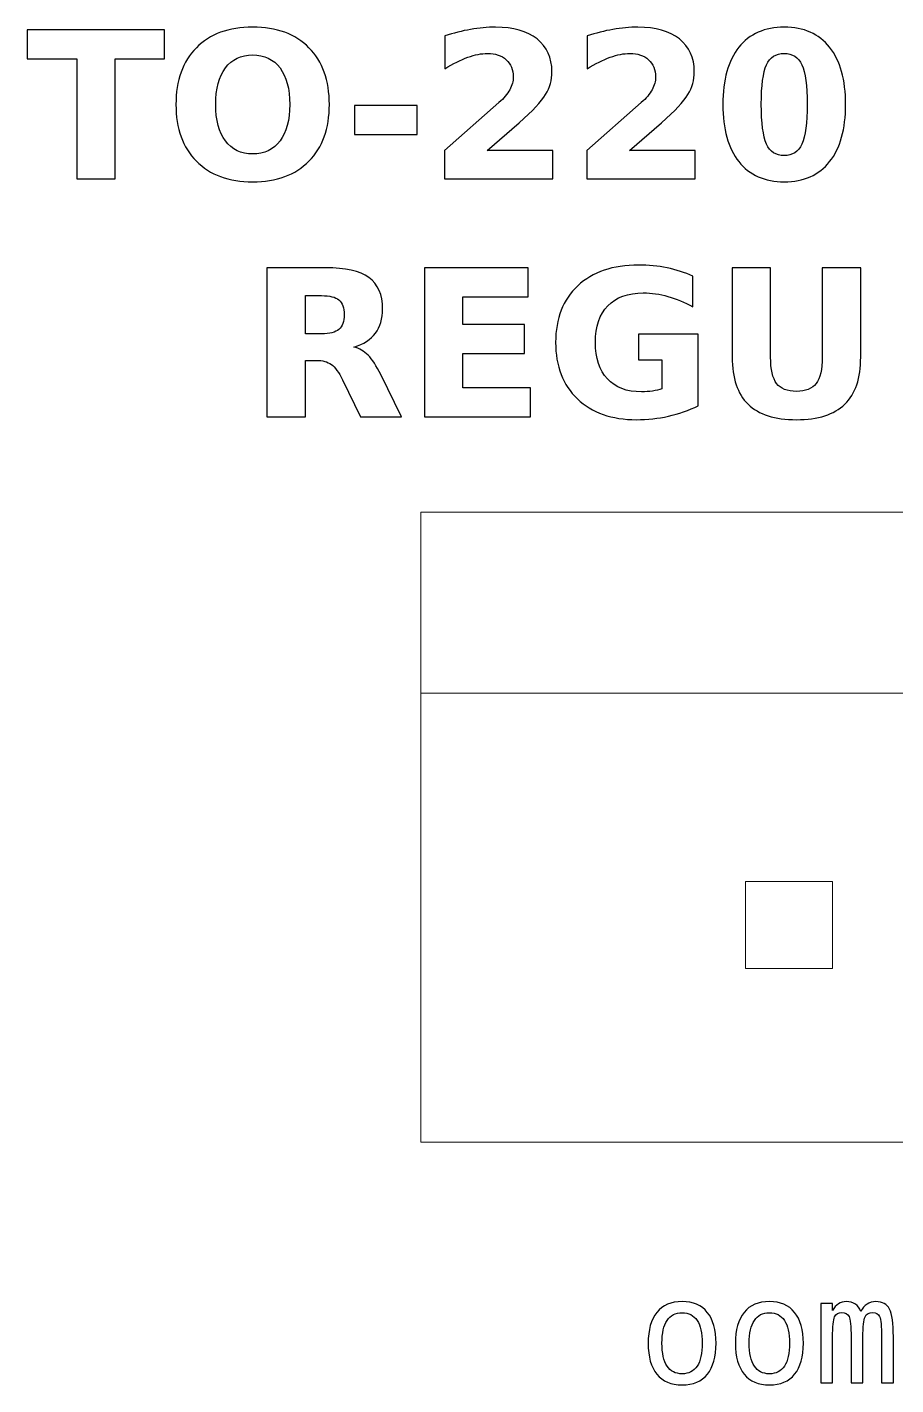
# Model space of a CAD drawing. Header units: centimetres. Extents: x -11.28 to -9.73, y -15.24 to -14.3.
# Drawn here: x -11.28 to -10.68, y -15.235 to -14.298 of the extents above; entities that cross this region are included whole.
import ezdxf

# ---------------------------------------------------------------- set-up
doc = ezdxf.new("R2010")
doc.units = ezdxf.units.CM
doc.header["$MEASUREMENT"] = 0
doc.layers.add('Layer 1', color=7, linetype='Continuous')

msp = doc.modelspace()

# ---------------------------------------------------------------- linework, layer by layer
at = {"layer": 'Layer 1', "color": 7, "lineweight": 20}
for points in [[(-11.008, -15.0675), (-9.992, -15.0675), (-9.992, -14.6325), (-11.008, -14.6325), (-11.008, -15.0675)], [(-10.784, -14.9475), (-10.724, -14.9475), (-10.724, -14.8875), (-10.784, -14.8875), (-10.784, -14.9475)]]:
    msp.add_lwpolyline(points, close=True, dxfattribs=at)
at = {"layer": 'Layer 1', "color": 250}
for points, knots in [([(-11.27954, -14.2996), (-11.27954, -14.2996), (-11.18474, -14.2996), (-11.18474, -14.2996), (-11.18474, -14.2996), (-11.18474, -14.2996), (-11.18474, -14.31966), (-11.18474, -14.31966), (-11.18474, -14.31966), (-11.18474, -14.31966), (-11.21884, -14.31966), (-11.21884, -14.31966), (-11.21884, -14.31966), (-11.21884, -14.31966), (-11.21884, -14.40247), (-11.21884, -14.40247), (-11.21884, -14.40247), (-11.21884, -14.40247), (-11.24537, -14.40247), (-11.24537, -14.40247), (-11.24537, -14.40247), (-11.24537, -14.40247), (-11.24537, -14.31966), (-11.24537, -14.31966), (-11.24537, -14.31966), (-11.24537, -14.31966), (-11.27954, -14.31966), (-11.27954, -14.31966), (-11.27954, -14.31966), (-11.27954, -14.31966), (-11.27954, -14.2996), (-11.27954, -14.2996)], [0, 0, 0, 0, 0.125, 0.125, 0.125, 0.125, 0.25, 0.25, 0.25, 0.25, 0.375, 0.375, 0.375, 0.375, 0.5, 0.5, 0.5, 0.5, 0.625, 0.625, 0.625, 0.625, 0.75, 0.75, 0.75, 0.75, 0.875, 0.875, 0.875, 0.875, 1, 1, 1, 1]), ([(-11.12401, -14.29774), (-11.10748, -14.29774), (-11.09452, -14.30247), (-11.08516, -14.31195), (-11.08516, -14.31195), (-11.07578, -14.3214), (-11.0711, -14.33445), (-11.0711, -14.35113), (-11.0711, -14.35113), (-11.0711, -14.36776), (-11.07578, -14.38081), (-11.08516, -14.39026), (-11.08516, -14.39026), (-11.09452, -14.39974), (-11.10748, -14.40447), (-11.12401, -14.40447), (-11.12401, -14.40447), (-11.1405, -14.40447), (-11.15343, -14.39974), (-11.16284, -14.39026), (-11.16284, -14.39026), (-11.17222, -14.38081), (-11.17693, -14.36776), (-11.17693, -14.35113), (-11.17693, -14.35113), (-11.17693, -14.33445), (-11.17222, -14.3214), (-11.16284, -14.31195), (-11.16284, -14.31195), (-11.15343, -14.30247), (-11.1405, -14.29774), (-11.12401, -14.29774)], [0, 0, 0, 0, 0.125, 0.125, 0.125, 0.125, 0.25, 0.25, 0.25, 0.25, 0.375, 0.375, 0.375, 0.375, 0.5, 0.5, 0.5, 0.5, 0.625, 0.625, 0.625, 0.625, 0.75, 0.75, 0.75, 0.75, 0.875, 0.875, 0.875, 0.875, 1, 1, 1, 1]), ([(-10.96216, -14.38297), (-10.96216, -14.38297), (-10.91688, -14.38297), (-10.91688, -14.38297), (-10.91688, -14.38297), (-10.91688, -14.38297), (-10.91688, -14.40247), (-10.91688, -14.40247), (-10.91688, -14.40247), (-10.91688, -14.40247), (-10.99165, -14.40247), (-10.99165, -14.40247), (-10.99165, -14.40247), (-10.99165, -14.40247), (-10.99165, -14.38297), (-10.99165, -14.38297), (-10.99165, -14.38297), (-10.99165, -14.38297), (-10.95409, -14.34984), (-10.95409, -14.34984), (-10.95409, -14.34984), (-10.95073, -14.3468), (-10.94826, -14.34384), (-10.94666, -14.34095), (-10.94666, -14.34095), (-10.94504, -14.33805), (-10.94424, -14.33504), (-10.94424, -14.33191), (-10.94424, -14.33191), (-10.94424, -14.32709), (-10.94586, -14.32321), (-10.9491, -14.32027), (-10.9491, -14.32027), (-10.95233, -14.31733), (-10.95663, -14.31588), (-10.96202, -14.31588), (-10.96202, -14.31588), (-10.96615, -14.31588), (-10.97067, -14.31677), (-10.97559, -14.31853), (-10.97559, -14.31853), (-10.9805, -14.3203), (-10.98577, -14.32293), (-10.99137, -14.32641), (-10.99137, -14.32641), (-10.99137, -14.32641), (-10.99137, -14.30381), (-10.99137, -14.30381), (-10.99137, -14.30381), (-10.98539, -14.30184), (-10.97949, -14.30033), (-10.97366, -14.2993), (-10.97366, -14.2993), (-10.96782, -14.29826), (-10.96211, -14.29774), (-10.95649, -14.29774), (-10.95649, -14.29774), (-10.94419, -14.29774), (-10.93462, -14.30045), (-10.9278, -14.30588), (-10.9278, -14.30588), (-10.92098, -14.31129), (-10.91757, -14.31884), (-10.91757, -14.32855), (-10.91757, -14.32855), (-10.91757, -14.33415), (-10.91902, -14.33937), (-10.92192, -14.34422), (-10.92192, -14.34422), (-10.92481, -14.34906), (-10.9309, -14.35555), (-10.94017, -14.36369), (-10.94017, -14.36369), (-10.94017, -14.36369), (-10.96216, -14.38297), (-10.96216, -14.38297)], [0, 0, 0, 0, 0.052632, 0.052632, 0.052632, 0.052632, 0.105263, 0.105263, 0.105263, 0.105263, 0.157895, 0.157895, 0.157895, 0.157895, 0.210526, 0.210526, 0.210526, 0.210526, 0.263158, 0.263158, 0.263158, 0.263158, 0.315789, 0.315789, 0.315789, 0.315789, 0.368421, 0.368421, 0.368421, 0.368421, 0.421053, 0.421053, 0.421053, 0.421053, 0.473684, 0.473684, 0.473684, 0.473684, 0.526316, 0.526316, 0.526316, 0.526316, 0.578947, 0.578947, 0.578947, 0.578947, 0.631579, 0.631579, 0.631579, 0.631579, 0.684211, 0.684211, 0.684211, 0.684211, 0.736842, 0.736842, 0.736842, 0.736842, 0.789474, 0.789474, 0.789474, 0.789474, 0.842105, 0.842105, 0.842105, 0.842105, 0.894737, 0.894737, 0.894737, 0.894737, 0.947368, 0.947368, 0.947368, 0.947368, 1, 1, 1, 1]), ([(-10.86397, -14.38297), (-10.86397, -14.38297), (-10.81869, -14.38297), (-10.81869, -14.38297), (-10.81869, -14.38297), (-10.81869, -14.38297), (-10.81869, -14.40247), (-10.81869, -14.40247), (-10.81869, -14.40247), (-10.81869, -14.40247), (-10.89346, -14.40247), (-10.89346, -14.40247), (-10.89346, -14.40247), (-10.89346, -14.40247), (-10.89346, -14.38297), (-10.89346, -14.38297), (-10.89346, -14.38297), (-10.89346, -14.38297), (-10.8559, -14.34984), (-10.8559, -14.34984), (-10.8559, -14.34984), (-10.85254, -14.3468), (-10.85007, -14.34384), (-10.84847, -14.34095), (-10.84847, -14.34095), (-10.84685, -14.33805), (-10.84605, -14.33504), (-10.84605, -14.33191), (-10.84605, -14.33191), (-10.84605, -14.32709), (-10.84767, -14.32321), (-10.85091, -14.32027), (-10.85091, -14.32027), (-10.85414, -14.31733), (-10.85844, -14.31588), (-10.86383, -14.31588), (-10.86383, -14.31588), (-10.86796, -14.31588), (-10.87248, -14.31677), (-10.8774, -14.31853), (-10.8774, -14.31853), (-10.88231, -14.3203), (-10.88758, -14.32293), (-10.89318, -14.32641), (-10.89318, -14.32641), (-10.89318, -14.32641), (-10.89318, -14.30381), (-10.89318, -14.30381), (-10.89318, -14.30381), (-10.8872, -14.30184), (-10.8813, -14.30033), (-10.87547, -14.2993), (-10.87547, -14.2993), (-10.86963, -14.29826), (-10.86392, -14.29774), (-10.8583, -14.29774), (-10.8583, -14.29774), (-10.846, -14.29774), (-10.83643, -14.30045), (-10.82961, -14.30588), (-10.82961, -14.30588), (-10.82279, -14.31129), (-10.81938, -14.31884), (-10.81938, -14.32855), (-10.81938, -14.32855), (-10.81938, -14.33415), (-10.82083, -14.33937), (-10.82373, -14.34422), (-10.82373, -14.34422), (-10.82662, -14.34906), (-10.83271, -14.35555), (-10.84198, -14.36369), (-10.84198, -14.36369), (-10.84198, -14.36369), (-10.86397, -14.38297), (-10.86397, -14.38297)], [0, 0, 0, 0, 0.052632, 0.052632, 0.052632, 0.052632, 0.105263, 0.105263, 0.105263, 0.105263, 0.157895, 0.157895, 0.157895, 0.157895, 0.210526, 0.210526, 0.210526, 0.210526, 0.263158, 0.263158, 0.263158, 0.263158, 0.315789, 0.315789, 0.315789, 0.315789, 0.368421, 0.368421, 0.368421, 0.368421, 0.421053, 0.421053, 0.421053, 0.421053, 0.473684, 0.473684, 0.473684, 0.473684, 0.526316, 0.526316, 0.526316, 0.526316, 0.578947, 0.578947, 0.578947, 0.578947, 0.631579, 0.631579, 0.631579, 0.631579, 0.684211, 0.684211, 0.684211, 0.684211, 0.736842, 0.736842, 0.736842, 0.736842, 0.789474, 0.789474, 0.789474, 0.789474, 0.842105, 0.842105, 0.842105, 0.842105, 0.894737, 0.894737, 0.894737, 0.894737, 0.947368, 0.947368, 0.947368, 0.947368, 1, 1, 1, 1]), ([(-10.715, -14.35113), (-10.715, -14.36818), (-10.71867, -14.38133), (-10.72603, -14.39059), (-10.72603, -14.39059), (-10.73337, -14.39984), (-10.74381, -14.40447), (-10.75731, -14.40447), (-10.75731, -14.40447), (-10.77086, -14.40447), (-10.78132, -14.39984), (-10.78866, -14.39059), (-10.78866, -14.39059), (-10.79602, -14.38133), (-10.79969, -14.36818), (-10.79969, -14.35113), (-10.79969, -14.35113), (-10.79969, -14.33406), (-10.79602, -14.32088), (-10.78866, -14.31162), (-10.78866, -14.31162), (-10.78132, -14.30238), (-10.77086, -14.29774), (-10.75731, -14.29774), (-10.75731, -14.29774), (-10.74381, -14.29774), (-10.73337, -14.30238), (-10.72603, -14.31162), (-10.72603, -14.31162), (-10.71867, -14.32088), (-10.715, -14.33406), (-10.715, -14.35113)], [0, 0, 0, 0, 0.125, 0.125, 0.125, 0.125, 0.25, 0.25, 0.25, 0.25, 0.375, 0.375, 0.375, 0.375, 0.5, 0.5, 0.5, 0.5, 0.625, 0.625, 0.625, 0.625, 0.75, 0.75, 0.75, 0.75, 0.875, 0.875, 0.875, 0.875, 1, 1, 1, 1]), ([(-11.12401, -14.31696), (-11.1321, -14.31696), (-11.13836, -14.31994), (-11.14283, -14.32592), (-11.14283, -14.32592), (-11.14727, -14.33189), (-11.14951, -14.34029), (-11.14951, -14.35113), (-11.14951, -14.35113), (-11.14951, -14.36195), (-11.14727, -14.37032), (-11.14283, -14.37629), (-11.14283, -14.37629), (-11.13836, -14.38227), (-11.1321, -14.38525), (-11.12401, -14.38525), (-11.12401, -14.38525), (-11.11587, -14.38525), (-11.1096, -14.38227), (-11.10513, -14.37629), (-11.10513, -14.37629), (-11.10068, -14.37032), (-11.09845, -14.36195), (-11.09845, -14.35113), (-11.09845, -14.35113), (-11.09845, -14.34029), (-11.10068, -14.33189), (-11.10513, -14.32592), (-11.10513, -14.32592), (-11.1096, -14.31994), (-11.11587, -14.31696), (-11.12401, -14.31696)], [0, 0, 0, 0, 0.125, 0.125, 0.125, 0.125, 0.25, 0.25, 0.25, 0.25, 0.375, 0.375, 0.375, 0.375, 0.5, 0.5, 0.5, 0.5, 0.625, 0.625, 0.625, 0.625, 0.75, 0.75, 0.75, 0.75, 0.875, 0.875, 0.875, 0.875, 1, 1, 1, 1]), ([(-10.74153, -14.35094), (-10.74153, -14.33808), (-10.74273, -14.32902), (-10.74515, -14.32375), (-10.74515, -14.32375), (-10.74755, -14.31851), (-10.75162, -14.31588), (-10.75731, -14.31588), (-10.75731, -14.31588), (-10.763, -14.31588), (-10.76707, -14.31851), (-10.76952, -14.32375), (-10.76952, -14.32375), (-10.77194, -14.32902), (-10.77316, -14.33808), (-10.77316, -14.35094), (-10.77316, -14.35094), (-10.77316, -14.36392), (-10.77194, -14.3731), (-10.76952, -14.37841), (-10.76952, -14.37841), (-10.76707, -14.38375), (-10.763, -14.38641), (-10.75731, -14.38641), (-10.75731, -14.38641), (-10.75167, -14.38641), (-10.74762, -14.38375), (-10.74517, -14.37841), (-10.74517, -14.37841), (-10.74275, -14.3731), (-10.74153, -14.36392), (-10.74153, -14.35094)], [0, 0, 0, 0, 0.125, 0.125, 0.125, 0.125, 0.25, 0.25, 0.25, 0.25, 0.375, 0.375, 0.375, 0.375, 0.5, 0.5, 0.5, 0.5, 0.625, 0.625, 0.625, 0.625, 0.75, 0.75, 0.75, 0.75, 0.875, 0.875, 0.875, 0.875, 1, 1, 1, 1]), ([(-11.05374, -14.35184), (-11.05374, -14.35184), (-11.01046, -14.35184), (-11.01046, -14.35184), (-11.01046, -14.35184), (-11.01046, -14.35184), (-11.01046, -14.3719), (-11.01046, -14.3719), (-11.01046, -14.3719), (-11.01046, -14.3719), (-11.05374, -14.3719), (-11.05374, -14.3719), (-11.05374, -14.3719), (-11.05374, -14.3719), (-11.05374, -14.35184), (-11.05374, -14.35184)], [0, 0, 0, 0, 0.25, 0.25, 0.25, 0.25, 0.5, 0.5, 0.5, 0.5, 0.75, 0.75, 0.75, 0.75, 1, 1, 1, 1]), ([(-10.81661, -14.55908), (-10.82322, -14.5623), (-10.83008, -14.5647), (-10.83721, -14.56632), (-10.83721, -14.56632), (-10.84434, -14.56792), (-10.85167, -14.56872), (-10.85927, -14.56872), (-10.85927, -14.56872), (-10.87639, -14.56872), (-10.88996, -14.56392), (-10.89998, -14.55435), (-10.89998, -14.55435), (-10.91, -14.54478), (-10.91501, -14.5318), (-10.91501, -14.51538), (-10.91501, -14.51538), (-10.91501, -14.4988), (-10.9099, -14.48577), (-10.89972, -14.47624), (-10.89972, -14.47624), (-10.88951, -14.46674), (-10.87554, -14.46199), (-10.85781, -14.46199), (-10.85781, -14.46199), (-10.85097, -14.46199), (-10.84441, -14.46263), (-10.83813, -14.46392), (-10.83813, -14.46392), (-10.83187, -14.46521), (-10.82594, -14.46712), (-10.82039, -14.46964), (-10.82039, -14.46964), (-10.82039, -14.46964), (-10.82039, -14.49092), (-10.82039, -14.49092), (-10.82039, -14.49092), (-10.82613, -14.48765), (-10.83185, -14.48523), (-10.83752, -14.48363), (-10.83752, -14.48363), (-10.84318, -14.48201), (-10.84887, -14.48121), (-10.85457, -14.48121), (-10.85457, -14.48121), (-10.86515, -14.48121), (-10.87329, -14.48417), (-10.879, -14.49007), (-10.879, -14.49007), (-10.88472, -14.49598), (-10.88759, -14.50442), (-10.88759, -14.51538), (-10.88759, -14.51538), (-10.88759, -14.52627), (-10.88483, -14.53469), (-10.87931, -14.54061), (-10.87931, -14.54061), (-10.8738, -14.54654), (-10.86597, -14.5495), (-10.85581, -14.5495), (-10.85581, -14.5495), (-10.85306, -14.5495), (-10.8505, -14.54934), (-10.84812, -14.54899), (-10.84812, -14.54899), (-10.84575, -14.54863), (-10.84363, -14.54809), (-10.84175, -14.54736), (-10.84175, -14.54736), (-10.84175, -14.54736), (-10.84175, -14.52737), (-10.84175, -14.52737), (-10.84175, -14.52737), (-10.84175, -14.52737), (-10.85793, -14.52737), (-10.85793, -14.52737), (-10.85793, -14.52737), (-10.85793, -14.52737), (-10.85793, -14.50959), (-10.85793, -14.50959), (-10.85793, -14.50959), (-10.85793, -14.50959), (-10.81661, -14.50959), (-10.81661, -14.50959), (-10.81661, -14.50959), (-10.81661, -14.50959), (-10.81661, -14.55908), (-10.81661, -14.55908)], [0, 0, 0, 0, 0.045455, 0.045455, 0.045455, 0.045455, 0.090909, 0.090909, 0.090909, 0.090909, 0.136364, 0.136364, 0.136364, 0.136364, 0.181818, 0.181818, 0.181818, 0.181818, 0.227273, 0.227273, 0.227273, 0.227273, 0.272727, 0.272727, 0.272727, 0.272727, 0.318182, 0.318182, 0.318182, 0.318182, 0.363636, 0.363636, 0.363636, 0.363636, 0.409091, 0.409091, 0.409091, 0.409091, 0.454545, 0.454545, 0.454545, 0.454545, 0.5, 0.5, 0.5, 0.5, 0.545455, 0.545455, 0.545455, 0.545455, 0.590909, 0.590909, 0.590909, 0.590909, 0.636364, 0.636364, 0.636364, 0.636364, 0.681818, 0.681818, 0.681818, 0.681818, 0.727273, 0.727273, 0.727273, 0.727273, 0.772727, 0.772727, 0.772727, 0.772727, 0.818182, 0.818182, 0.818182, 0.818182, 0.863636, 0.863636, 0.863636, 0.863636, 0.909091, 0.909091, 0.909091, 0.909091, 0.954545, 0.954545, 0.954545, 0.954545, 1, 1, 1, 1]), ([(-11.0876, -14.5278), (-11.0876, -14.5278), (-11.0876, -14.56672), (-11.0876, -14.56672), (-11.0876, -14.56672), (-11.0876, -14.56672), (-11.11413, -14.56672), (-11.11413, -14.56672), (-11.11413, -14.56672), (-11.11413, -14.56672), (-11.11413, -14.46385), (-11.11413, -14.46385), (-11.11413, -14.46385), (-11.11413, -14.46385), (-11.07361, -14.46385), (-11.07361, -14.46385), (-11.07361, -14.46385), (-11.06006, -14.46385), (-11.05011, -14.46613), (-11.04381, -14.47067), (-11.04381, -14.47067), (-11.03749, -14.47521), (-11.03433, -14.48241), (-11.03433, -14.49224), (-11.03433, -14.49224), (-11.03433, -14.49903), (-11.03598, -14.50463), (-11.03925, -14.50898), (-11.03925, -14.50898), (-11.04254, -14.51336), (-11.0475, -14.51658), (-11.05411, -14.51863), (-11.05411, -14.51863), (-11.05049, -14.51947), (-11.04722, -14.52133), (-11.04435, -14.52425), (-11.04435, -14.52425), (-11.04148, -14.52716), (-11.03859, -14.53158), (-11.03565, -14.53751), (-11.03565, -14.53751), (-11.03565, -14.53751), (-11.02123, -14.56672), (-11.02123, -14.56672), (-11.02123, -14.56672), (-11.02123, -14.56672), (-11.0495, -14.56672), (-11.0495, -14.56672), (-11.0495, -14.56672), (-11.0495, -14.56672), (-11.06204, -14.54116), (-11.06204, -14.54116), (-11.06204, -14.54116), (-11.06455, -14.53603), (-11.06712, -14.5325), (-11.06973, -14.53062), (-11.06973, -14.53062), (-11.07232, -14.52874), (-11.07577, -14.5278), (-11.0801, -14.5278), (-11.0801, -14.5278), (-11.0801, -14.5278), (-11.0876, -14.5278), (-11.0876, -14.5278)], [0, 0, 0, 0, 0.0625, 0.0625, 0.0625, 0.0625, 0.125, 0.125, 0.125, 0.125, 0.1875, 0.1875, 0.1875, 0.1875, 0.25, 0.25, 0.25, 0.25, 0.3125, 0.3125, 0.3125, 0.3125, 0.375, 0.375, 0.375, 0.375, 0.4375, 0.4375, 0.4375, 0.4375, 0.5, 0.5, 0.5, 0.5, 0.5625, 0.5625, 0.5625, 0.5625, 0.625, 0.625, 0.625, 0.625, 0.6875, 0.6875, 0.6875, 0.6875, 0.75, 0.75, 0.75, 0.75, 0.8125, 0.8125, 0.8125, 0.8125, 0.875, 0.875, 0.875, 0.875, 0.9375, 0.9375, 0.9375, 0.9375, 1, 1, 1, 1]), ([(-11.00548, -14.46385), (-11.00548, -14.46385), (-10.93389, -14.46385), (-10.93389, -14.46385), (-10.93389, -14.46385), (-10.93389, -14.46385), (-10.93389, -14.48391), (-10.93389, -14.48391), (-10.93389, -14.48391), (-10.93389, -14.48391), (-10.97895, -14.48391), (-10.97895, -14.48391), (-10.97895, -14.48391), (-10.97895, -14.48391), (-10.97895, -14.50306), (-10.97895, -14.50306), (-10.97895, -14.50306), (-10.97895, -14.50306), (-10.9366, -14.50306), (-10.9366, -14.50306), (-10.9366, -14.50306), (-10.9366, -14.50306), (-10.9366, -14.52312), (-10.9366, -14.52312), (-10.9366, -14.52312), (-10.9366, -14.52312), (-10.97895, -14.52312), (-10.97895, -14.52312), (-10.97895, -14.52312), (-10.97895, -14.52312), (-10.97895, -14.54666), (-10.97895, -14.54666), (-10.97895, -14.54666), (-10.97895, -14.54666), (-10.93239, -14.54666), (-10.93239, -14.54666), (-10.93239, -14.54666), (-10.93239, -14.54666), (-10.93239, -14.56672), (-10.93239, -14.56672), (-10.93239, -14.56672), (-10.93239, -14.56672), (-11.00548, -14.56672), (-11.00548, -14.56672), (-11.00548, -14.56672), (-11.00548, -14.56672), (-11.00548, -14.46385), (-11.00548, -14.46385)], [0, 0, 0, 0, 0.083333, 0.083333, 0.083333, 0.083333, 0.166667, 0.166667, 0.166667, 0.166667, 0.25, 0.25, 0.25, 0.25, 0.333333, 0.333333, 0.333333, 0.333333, 0.416667, 0.416667, 0.416667, 0.416667, 0.5, 0.5, 0.5, 0.5, 0.583333, 0.583333, 0.583333, 0.583333, 0.666667, 0.666667, 0.666667, 0.666667, 0.75, 0.75, 0.75, 0.75, 0.833333, 0.833333, 0.833333, 0.833333, 0.916667, 0.916667, 0.916667, 0.916667, 1, 1, 1, 1]), ([(-10.79325, -14.46385), (-10.79325, -14.46385), (-10.76672, -14.46385), (-10.76672, -14.46385), (-10.76672, -14.46385), (-10.76672, -14.46385), (-10.76672, -14.52552), (-10.76672, -14.52552), (-10.76672, -14.52552), (-10.76672, -14.53401), (-10.76534, -14.5401), (-10.76256, -14.54374), (-10.76256, -14.54374), (-10.75978, -14.54739), (-10.75525, -14.54922), (-10.74894, -14.54922), (-10.74894, -14.54922), (-10.74259, -14.54922), (-10.73803, -14.54739), (-10.73526, -14.54374), (-10.73526, -14.54374), (-10.73248, -14.5401), (-10.73109, -14.53401), (-10.73109, -14.52552), (-10.73109, -14.52552), (-10.73109, -14.52552), (-10.73109, -14.46385), (-10.73109, -14.46385), (-10.73109, -14.46385), (-10.73109, -14.46385), (-10.70456, -14.46385), (-10.70456, -14.46385), (-10.70456, -14.46385), (-10.70456, -14.46385), (-10.70456, -14.52552), (-10.70456, -14.52552), (-10.70456, -14.52552), (-10.70456, -14.54007), (-10.70821, -14.55092), (-10.71552, -14.55804), (-10.71552, -14.55804), (-10.72281, -14.56517), (-10.73396, -14.56872), (-10.74894, -14.56872), (-10.74894, -14.56872), (-10.76388, -14.56872), (-10.775, -14.56517), (-10.78229, -14.55804), (-10.78229, -14.55804), (-10.78961, -14.55092), (-10.79325, -14.54007), (-10.79325, -14.52552), (-10.79325, -14.52552), (-10.79325, -14.52552), (-10.79325, -14.46385), (-10.79325, -14.46385)], [0, 0, 0, 0, 0.071429, 0.071429, 0.071429, 0.071429, 0.142857, 0.142857, 0.142857, 0.142857, 0.214286, 0.214286, 0.214286, 0.214286, 0.285714, 0.285714, 0.285714, 0.285714, 0.357143, 0.357143, 0.357143, 0.357143, 0.428571, 0.428571, 0.428571, 0.428571, 0.5, 0.5, 0.5, 0.5, 0.571429, 0.571429, 0.571429, 0.571429, 0.642857, 0.642857, 0.642857, 0.642857, 0.714286, 0.714286, 0.714286, 0.714286, 0.785714, 0.785714, 0.785714, 0.785714, 0.857143, 0.857143, 0.857143, 0.857143, 0.928571, 0.928571, 0.928571, 0.928571, 1, 1, 1, 1]), ([(-11.07643, -14.50948), (-11.07088, -14.50948), (-11.06688, -14.50844), (-11.06448, -14.50637), (-11.06448, -14.50637), (-11.06206, -14.5043), (-11.06086, -14.50089), (-11.06086, -14.49616), (-11.06086, -14.49616), (-11.06086, -14.49148), (-11.06206, -14.48812), (-11.06448, -14.4861), (-11.06448, -14.4861), (-11.06688, -14.48408), (-11.07088, -14.48307), (-11.07643, -14.48307), (-11.07643, -14.48307), (-11.07643, -14.48307), (-11.0876, -14.48307), (-11.0876, -14.48307), (-11.0876, -14.48307), (-11.0876, -14.48307), (-11.0876, -14.50948), (-11.0876, -14.50948), (-11.0876, -14.50948), (-11.0876, -14.50948), (-11.07643, -14.50948), (-11.07643, -14.50948)], [0, 0, 0, 0, 0.142857, 0.142857, 0.142857, 0.142857, 0.285714, 0.285714, 0.285714, 0.285714, 0.428571, 0.428571, 0.428571, 0.428571, 0.571429, 0.571429, 0.571429, 0.571429, 0.714286, 0.714286, 0.714286, 0.714286, 0.857143, 0.857143, 0.857143, 0.857143, 1, 1, 1, 1]), ([(-10.82778, -15.17761), (-10.8202, -15.17761), (-10.8144, -15.18006), (-10.81038, -15.18498), (-10.81038, -15.18498), (-10.80636, -15.1899), (-10.80435, -15.19702), (-10.80435, -15.20632), (-10.80435, -15.20632), (-10.80435, -15.21567), (-10.80635, -15.22279), (-10.81035, -15.22769), (-10.81035, -15.22769), (-10.81437, -15.23259), (-10.82017, -15.23504), (-10.82778, -15.23504), (-10.82778, -15.23504), (-10.83538, -15.23504), (-10.84117, -15.23259), (-10.84519, -15.22769), (-10.84519, -15.22769), (-10.84919, -15.22279), (-10.85119, -15.21567), (-10.85119, -15.20632), (-10.85119, -15.20632), (-10.85119, -15.19702), (-10.84919, -15.1899), (-10.84519, -15.18498), (-10.84519, -15.18498), (-10.84117, -15.18006), (-10.83538, -15.17761), (-10.82778, -15.17761)], [0, 0, 0, 0, 0.125, 0.125, 0.125, 0.125, 0.25, 0.25, 0.25, 0.25, 0.375, 0.375, 0.375, 0.375, 0.5, 0.5, 0.5, 0.5, 0.625, 0.625, 0.625, 0.625, 0.75, 0.75, 0.75, 0.75, 0.875, 0.875, 0.875, 0.875, 1, 1, 1, 1]), ([(-10.76757, -15.17761), (-10.75999, -15.17761), (-10.75419, -15.18006), (-10.75017, -15.18498), (-10.75017, -15.18498), (-10.74615, -15.1899), (-10.74414, -15.19702), (-10.74414, -15.20632), (-10.74414, -15.20632), (-10.74414, -15.21567), (-10.74614, -15.22279), (-10.75014, -15.22769), (-10.75014, -15.22769), (-10.75416, -15.23259), (-10.75996, -15.23504), (-10.76757, -15.23504), (-10.76757, -15.23504), (-10.77517, -15.23504), (-10.78096, -15.23259), (-10.78498, -15.22769), (-10.78498, -15.22769), (-10.78898, -15.22279), (-10.79098, -15.21567), (-10.79098, -15.20632), (-10.79098, -15.20632), (-10.79098, -15.19702), (-10.78898, -15.1899), (-10.78498, -15.18498), (-10.78498, -15.18498), (-10.78096, -15.18006), (-10.77517, -15.17761), (-10.76757, -15.17761)], [0, 0, 0, 0, 0.125, 0.125, 0.125, 0.125, 0.25, 0.25, 0.25, 0.25, 0.375, 0.375, 0.375, 0.375, 0.5, 0.5, 0.5, 0.5, 0.625, 0.625, 0.625, 0.625, 0.75, 0.75, 0.75, 0.75, 0.875, 0.875, 0.875, 0.875, 1, 1, 1, 1]), ([(-10.70445, -15.1845), (-10.70335, -15.18215), (-10.70193, -15.18041), (-10.70021, -15.1793), (-10.70021, -15.1793), (-10.69851, -15.17818), (-10.69645, -15.17761), (-10.69405, -15.17761), (-10.69405, -15.17761), (-10.68965, -15.17761), (-10.68654, -15.17931), (-10.68474, -15.18271), (-10.68474, -15.18271), (-10.68293, -15.18612), (-10.68203, -15.19252), (-10.68203, -15.20193), (-10.68203, -15.20193), (-10.68203, -15.20193), (-10.68203, -15.23362), (-10.68203, -15.23362), (-10.68203, -15.23362), (-10.68203, -15.23362), (-10.69023, -15.23362), (-10.69023, -15.23362), (-10.69023, -15.23362), (-10.69023, -15.23362), (-10.69023, -15.20232), (-10.69023, -15.20232), (-10.69023, -15.20232), (-10.69023, -15.1946), (-10.69066, -15.18982), (-10.69153, -15.18793), (-10.69153, -15.18793), (-10.69238, -15.18607), (-10.69396, -15.18513), (-10.69625, -15.18513), (-10.69625, -15.18513), (-10.69885, -15.18513), (-10.70063, -15.18613), (-10.7016, -15.18813), (-10.7016, -15.18813), (-10.70255, -15.19013), (-10.70303, -15.19487), (-10.70303, -15.20232), (-10.70303, -15.20232), (-10.70303, -15.20232), (-10.70303, -15.23362), (-10.70303, -15.23362), (-10.70303, -15.23362), (-10.70303, -15.23362), (-10.71123, -15.23362), (-10.71123, -15.23362), (-10.71123, -15.23362), (-10.71123, -15.23362), (-10.71123, -15.20232), (-10.71123, -15.20232), (-10.71123, -15.20232), (-10.71123, -15.1945), (-10.7117, -15.18968), (-10.71263, -15.18787), (-10.71263, -15.18787), (-10.71355, -15.18605), (-10.71521, -15.18513), (-10.71763, -15.18513), (-10.71763, -15.18513), (-10.72001, -15.18513), (-10.72167, -15.18613), (-10.72258, -15.18813), (-10.72258, -15.18813), (-10.72352, -15.19013), (-10.72398, -15.19487), (-10.72398, -15.20232), (-10.72398, -15.20232), (-10.72398, -15.20232), (-10.72398, -15.23362), (-10.72398, -15.23362), (-10.72398, -15.23362), (-10.72398, -15.23362), (-10.73213, -15.23362), (-10.73213, -15.23362), (-10.73213, -15.23362), (-10.73213, -15.23362), (-10.73213, -15.17893), (-10.73213, -15.17893), (-10.73213, -15.17893), (-10.73213, -15.17893), (-10.72398, -15.17893), (-10.72398, -15.17893), (-10.72398, -15.17893), (-10.72398, -15.17893), (-10.72398, -15.18361), (-10.72398, -15.18361), (-10.72398, -15.18361), (-10.72292, -15.18166), (-10.72157, -15.18018), (-10.71995, -15.17915), (-10.71995, -15.17915), (-10.71835, -15.17813), (-10.71651, -15.17761), (-10.71446, -15.17761), (-10.71446, -15.17761), (-10.71198, -15.17761), (-10.70993, -15.17818), (-10.70828, -15.17931), (-10.70828, -15.17931), (-10.70663, -15.18046), (-10.70536, -15.18218), (-10.70445, -15.1845)], [0, 0, 0, 0, 0.037037, 0.037037, 0.037037, 0.037037, 0.074074, 0.074074, 0.074074, 0.074074, 0.111111, 0.111111, 0.111111, 0.111111, 0.148148, 0.148148, 0.148148, 0.148148, 0.185185, 0.185185, 0.185185, 0.185185, 0.222222, 0.222222, 0.222222, 0.222222, 0.259259, 0.259259, 0.259259, 0.259259, 0.296296, 0.296296, 0.296296, 0.296296, 0.333333, 0.333333, 0.333333, 0.333333, 0.37037, 0.37037, 0.37037, 0.37037, 0.407407, 0.407407, 0.407407, 0.407407, 0.444444, 0.444444, 0.444444, 0.444444, 0.481481, 0.481481, 0.481481, 0.481481, 0.518519, 0.518519, 0.518519, 0.518519, 0.555556, 0.555556, 0.555556, 0.555556, 0.592593, 0.592593, 0.592593, 0.592593, 0.62963, 0.62963, 0.62963, 0.62963, 0.666667, 0.666667, 0.666667, 0.666667, 0.703704, 0.703704, 0.703704, 0.703704, 0.740741, 0.740741, 0.740741, 0.740741, 0.777778, 0.777778, 0.777778, 0.777778, 0.814815, 0.814815, 0.814815, 0.814815, 0.851852, 0.851852, 0.851852, 0.851852, 0.888889, 0.888889, 0.888889, 0.888889, 0.925926, 0.925926, 0.925926, 0.925926, 0.962963, 0.962963, 0.962963, 0.962963, 1, 1, 1, 1]), ([(-10.82778, -15.18523), (-10.83235, -15.18523), (-10.8358, -15.187), (-10.83815, -15.19055), (-10.83815, -15.19055), (-10.8405, -15.1941), (-10.84167, -15.19937), (-10.84167, -15.20632), (-10.84167, -15.20632), (-10.84167, -15.21325), (-10.8405, -15.2185), (-10.83815, -15.22207), (-10.83815, -15.22207), (-10.8358, -15.22564), (-10.83235, -15.22742), (-10.82778, -15.22742), (-10.82778, -15.22742), (-10.8232, -15.22742), (-10.81973, -15.22564), (-10.81738, -15.22207), (-10.81738, -15.22207), (-10.81503, -15.2185), (-10.81387, -15.21325), (-10.81387, -15.20632), (-10.81387, -15.20632), (-10.81387, -15.19937), (-10.81503, -15.1941), (-10.81738, -15.19055), (-10.81738, -15.19055), (-10.81973, -15.187), (-10.8232, -15.18523), (-10.82778, -15.18523)], [0, 0, 0, 0, 0.125, 0.125, 0.125, 0.125, 0.25, 0.25, 0.25, 0.25, 0.375, 0.375, 0.375, 0.375, 0.5, 0.5, 0.5, 0.5, 0.625, 0.625, 0.625, 0.625, 0.75, 0.75, 0.75, 0.75, 0.875, 0.875, 0.875, 0.875, 1, 1, 1, 1]), ([(-10.76757, -15.18523), (-10.77214, -15.18523), (-10.77559, -15.187), (-10.77794, -15.19055), (-10.77794, -15.19055), (-10.78029, -15.1941), (-10.78146, -15.19937), (-10.78146, -15.20632), (-10.78146, -15.20632), (-10.78146, -15.21325), (-10.78029, -15.2185), (-10.77794, -15.22207), (-10.77794, -15.22207), (-10.77559, -15.22564), (-10.77214, -15.22742), (-10.76757, -15.22742), (-10.76757, -15.22742), (-10.76299, -15.22742), (-10.75952, -15.22564), (-10.75717, -15.22207), (-10.75717, -15.22207), (-10.75482, -15.2185), (-10.75366, -15.21325), (-10.75366, -15.20632), (-10.75366, -15.20632), (-10.75366, -15.19937), (-10.75482, -15.1941), (-10.75717, -15.19055), (-10.75717, -15.19055), (-10.75952, -15.187), (-10.76299, -15.18523), (-10.76757, -15.18523)], [0, 0, 0, 0, 0.125, 0.125, 0.125, 0.125, 0.25, 0.25, 0.25, 0.25, 0.375, 0.375, 0.375, 0.375, 0.5, 0.5, 0.5, 0.5, 0.625, 0.625, 0.625, 0.625, 0.75, 0.75, 0.75, 0.75, 0.875, 0.875, 0.875, 0.875, 1, 1, 1, 1])]:
    msp.add_open_spline(points, degree=3, knots=knots, dxfattribs=at)
at = {"layer": 'Layer 1', "color": 250, "lineweight": 20}
msp.add_open_spline([(-11.008, -14.7575), (-11.008, -14.7575), (-9.992, -14.7575), (-9.992, -14.7575)], degree=3, dxfattribs=at)

doc.saveas('drawing.dxf')
